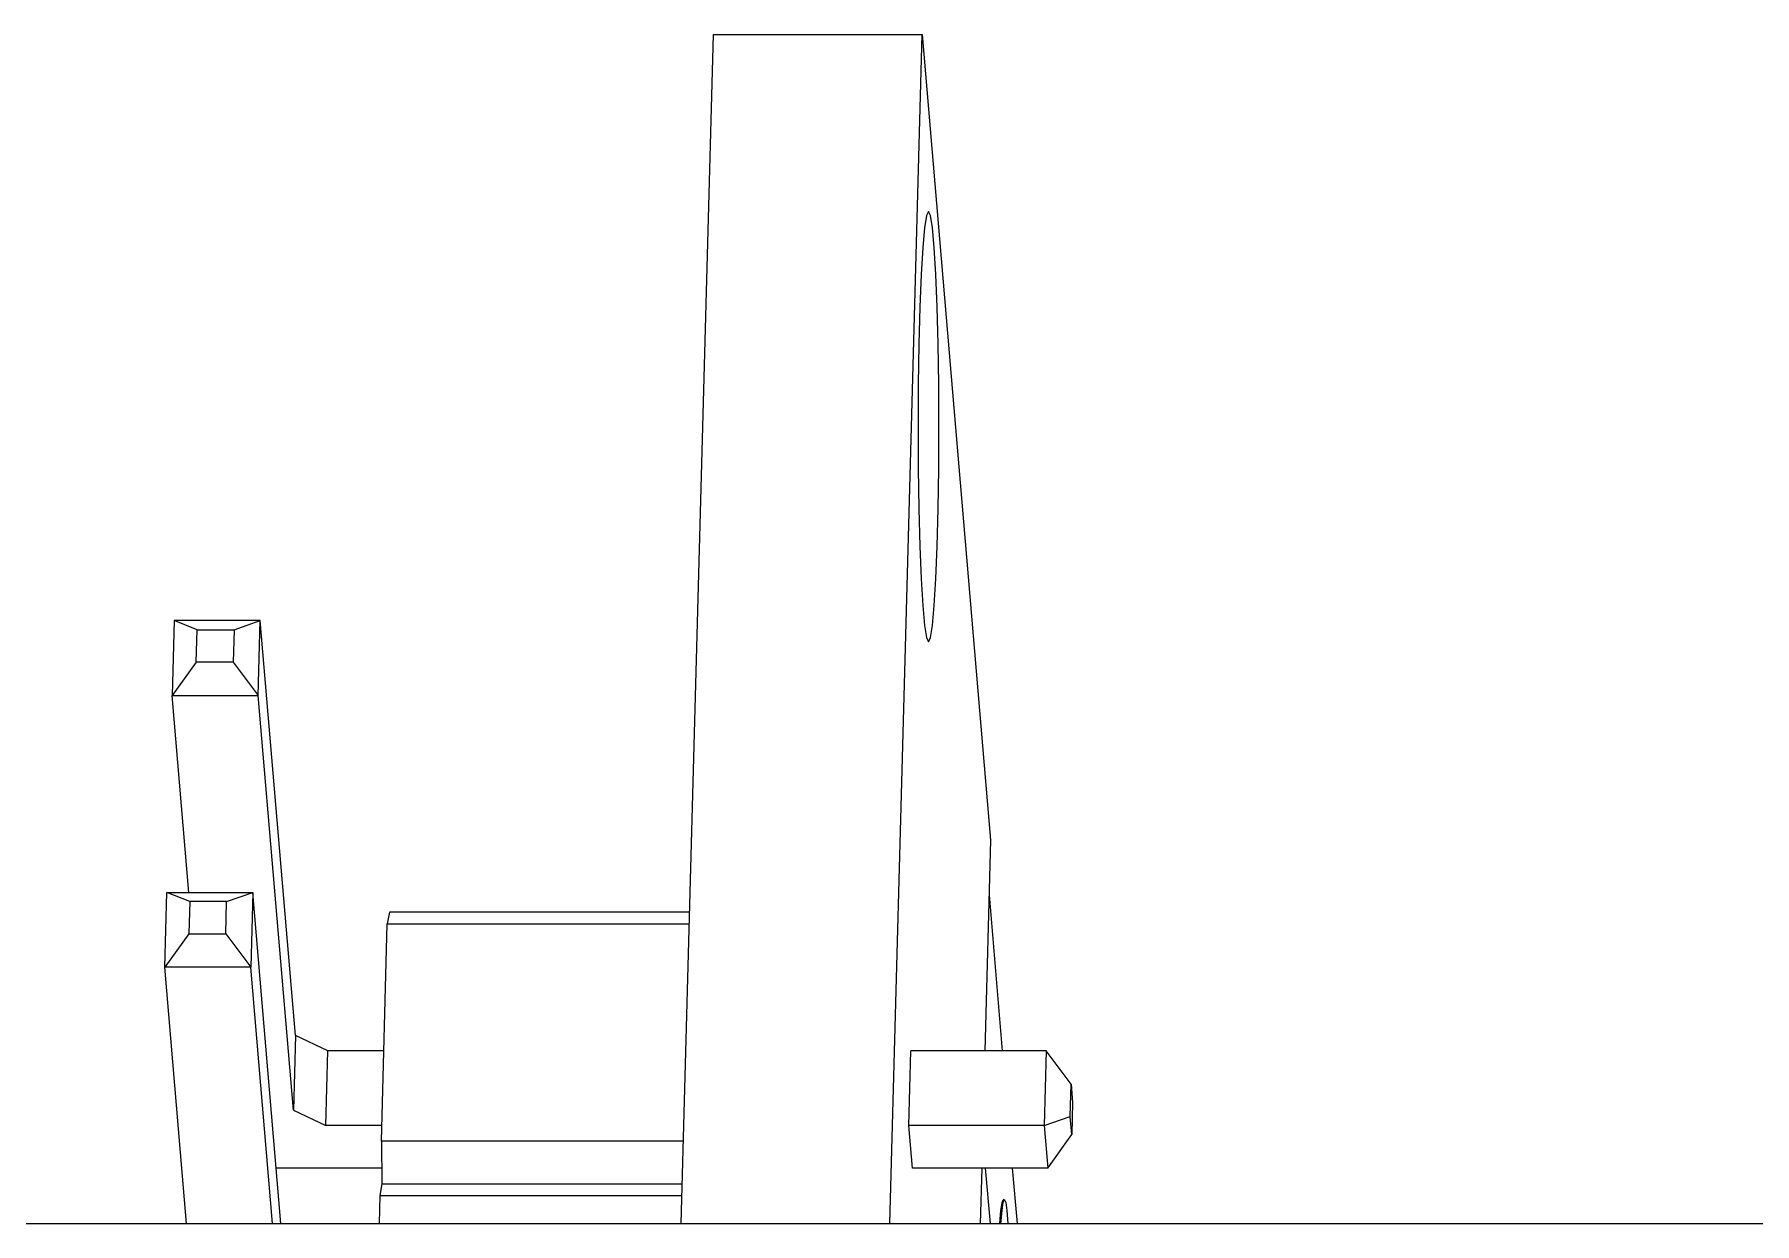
# Model space of a CAD drawing. Extents: x 2.75 to 8.34, y 2.35 to 7.17.
# Drawn here: x 3.0706 to 3.2082, y 6.4024 to 6.4976 of the extents above; entities that cross this region are included whole.
import ezdxf

# ---------------------------------------------------------------- set-up
doc = ezdxf.new("R2010")
doc.units = 0
doc.header["$LTSCALE"] = 0.5
doc.layers.add('VISIBLE', color=7, linetype='CONTINUOUS')

msp = doc.modelspace()

# ---------------------------------------------------------------- linework, layer by layer
at = {"layer": 'VISIBLE'}
for p, q in [((3.1223, 6.40243), (3.12489, 6.49763)), ((3.12489, 6.49763), (3.1416, 6.49763)), ((3.13901, 6.40243), (3.1416, 6.49763)), ((3.1416, 6.49763), (3.14707, 6.43313)), ((3.08174, 6.4507), (3.08158, 6.4447)), ((3.08862, 6.4507), (3.08174, 6.4507)), ((3.08358, 6.44995), (3.08174, 6.4507)), ((3.08653, 6.44995), (3.08862, 6.4507)), ((3.08846, 6.4447), (3.08862, 6.4507)), ((3.09144, 6.41749), (3.08862, 6.4507)), ((3.08351, 6.44738), (3.08358, 6.44995)), ((3.08358, 6.44995), (3.08653, 6.44995)), ((3.08653, 6.44995), (3.08646, 6.44738)), ((3.08351, 6.44738), (3.08158, 6.4447)), ((3.08646, 6.44738), (3.08351, 6.44738)), ((3.08646, 6.44738), (3.08846, 6.4447)), ((3.08158, 6.4447), (3.08846, 6.4447)), ((3.08292, 6.42894), (3.08158, 6.4447)), ((3.09128, 6.4115), (3.08846, 6.4447)), ((3.14707, 6.43313), (3.14662, 6.41626)), ((3.08099, 6.42295), (3.08115, 6.42894)), ((3.08299, 6.4282), (3.08115, 6.42894)), ((3.08115, 6.42894), (3.08803, 6.42894)), ((3.08594, 6.4282), (3.08803, 6.42894)), ((3.08803, 6.42894), (3.08787, 6.42295)), ((3.09028, 6.40243), (3.08803, 6.42894)), ((3.14695, 6.42874), (3.14801, 6.41626)), ((3.08299, 6.4282), (3.08292, 6.42563)), ((3.08594, 6.4282), (3.08299, 6.4282)), ((3.08587, 6.42563), (3.08594, 6.4282)), ((3.09896, 6.42737), (3.09879, 6.42643)), ((3.12298, 6.42737), (3.09896, 6.42737)), ((3.08292, 6.42563), (3.08099, 6.42295)), ((3.08292, 6.42563), (3.08587, 6.42563)), ((3.08587, 6.42563), (3.08787, 6.42295)), ((3.09832, 6.40902), (3.09879, 6.42643)), ((3.09879, 6.42643), (3.12295, 6.42643)), ((3.08273, 6.40243), (3.08099, 6.42295)), ((3.08787, 6.42295), (3.08099, 6.42295)), ((3.08961, 6.40243), (3.08787, 6.42295)), ((3.09144, 6.41749), (3.09128, 6.4115)), ((3.09404, 6.41626), (3.09144, 6.41749)), ((3.09388, 6.41027), (3.09404, 6.41626)), ((3.09852, 6.41626), (3.09404, 6.41626)), ((3.14054, 6.41027), (3.1407, 6.41626)), ((3.15152, 6.41626), (3.1407, 6.41626)), ((3.15152, 6.41626), (3.15135, 6.41027)), ((3.15352, 6.41358), (3.15152, 6.41626)), ((3.15345, 6.41101), (3.15352, 6.41358)), ((3.15352, 6.41358), (3.15364, 6.41212)), ((3.15364, 6.41212), (3.15357, 6.40955)), ((3.09128, 6.4115), (3.09388, 6.41027)), ((3.15135, 6.41027), (3.15345, 6.41101)), ((3.15357, 6.40955), (3.15345, 6.41101)), ((3.09835, 6.41027), (3.09388, 6.41027)), ((3.14083, 6.40687), (3.14054, 6.41027)), ((3.15135, 6.41027), (3.14054, 6.41027)), ((3.15135, 6.41027), (3.15164, 6.40687)), ((3.15164, 6.40687), (3.15357, 6.40955)), ((3.12248, 6.40902), (3.09832, 6.40902)), ((3.09832, 6.40902), (3.09837, 6.40562)), ((3.09835, 6.40687), (3.08991, 6.40687)), ((3.15164, 6.40687), (3.14083, 6.40687)), ((3.14636, 6.40687), (3.14624, 6.40243)), ((3.14665, 6.40687), (3.14703, 6.40243)), ((3.14881, 6.40687), (3.14919, 6.40243)), ((3.09837, 6.40562), (3.0982, 6.40467)), ((3.09837, 6.40562), (3.12238, 6.40562)), ((3.0982, 6.40467), (3.09814, 6.40243)), ((3.0982, 6.40467), (3.12236, 6.40467)), ((3.14818, 6.40433), (3.14809, 6.40433)), ((2.94735, 6.40243), (3.43947, 6.40243))]:
    msp.add_line(p, q, dxfattribs=at)
msp.add_lwpolyline([(3.14211, 6.48346), (3.14194, 6.48313), (3.14179, 6.48215), (3.14165, 6.48056), (3.14152, 6.47841), (3.14142, 6.4758), (3.14134, 6.47283), (3.14129, 6.46959), (3.14128, 6.46623), (3.14129, 6.46287), (3.14134, 6.45964), (3.14142, 6.45666), (3.14152, 6.45405), (3.14165, 6.45191), (3.14179, 6.45032), (3.14194, 6.44934), (3.14211, 6.44901), (3.14227, 6.44934), (3.14242, 6.45032), (3.14257, 6.45191), (3.14269, 6.45405), (3.14279, 6.45666), (3.14287, 6.45964), (3.14292, 6.46287), (3.14293, 6.46623), (3.14292, 6.46959), (3.14287, 6.47283), (3.14279, 6.4758), (3.14269, 6.47841), (3.14257, 6.48056), (3.14242, 6.48215), (3.14227, 6.48313)], close=True, dxfattribs=at)
for points in [[(3.14781, 6.40243), (3.14789, 6.40347), (3.14799, 6.40411), (3.14809, 6.40433)], [(3.1479, 6.40243), (3.14799, 6.40347), (3.14809, 6.40411), (3.14818, 6.40433), (3.14828, 6.40411), (3.14838, 6.40347), (3.14846, 6.40243)]]:
    msp.add_lwpolyline(points, dxfattribs=at)

doc.saveas('drawing.dxf')
